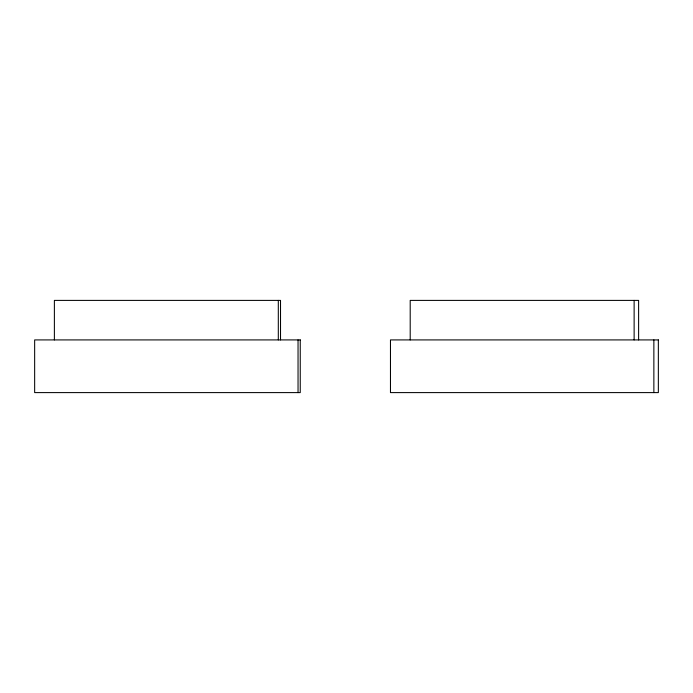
<?xml version="1.0" encoding="UTF-8"?>
<svg xmlns="http://www.w3.org/2000/svg" width="693" height="693" viewBox="0 0 693 693"><rect width="100%" height="100%" fill="white"/><g stroke="black" fill="none" stroke-linecap="round" stroke-linejoin="round"><path stroke-width="1.04" d="M653.863 339.916L653.863 392.602M638.617 339.916L638.617 300.398L410.204 300.398L410.204 339.916M634.13 300.398L634.13 339.916M298.042 339.916L298.042 392.602M280.518 339.916L280.518 300.398L54.383 300.398L54.383 339.916M278.309 300.398L278.309 339.916M300.251 339.916L34.65 339.916L34.65 392.602L300.251 392.602L300.251 339.916M658.35 339.916L390.471 339.916L390.471 392.602L658.35 392.602L658.35 339.916"/></g></svg>
